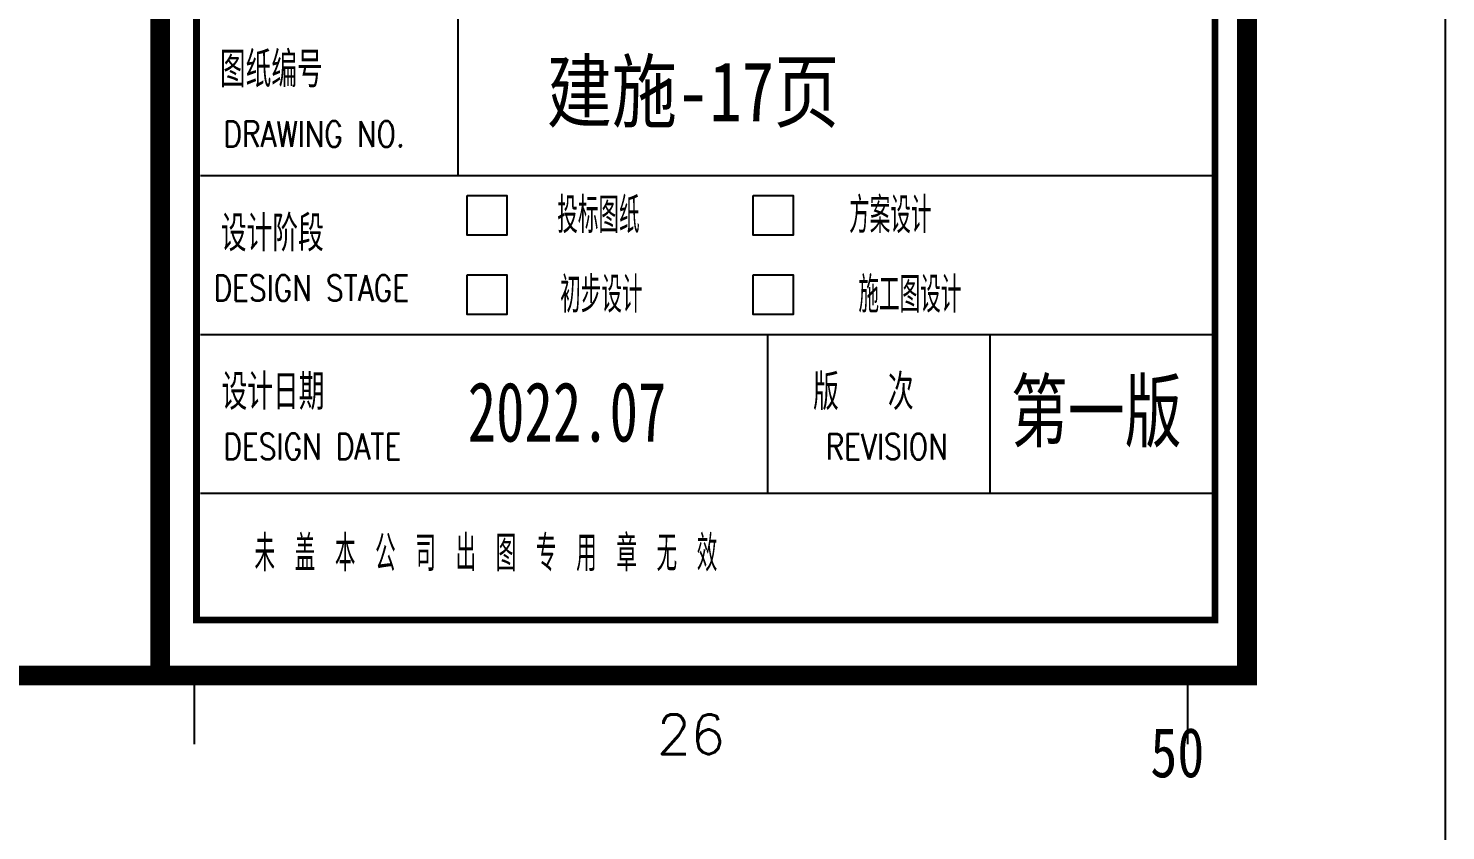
# Model space of a CAD drawing. Header units: inches. Extents: x 0 to 508000, y 0 to 738838.
# Drawn here: x 504433 to 508000, y 270521 to 272540 of the extents above; entities that cross this region are included whole.
import ezdxf
from ezdxf.enums import TextEntityAlignment as Align

# ---------------------------------------------------------------- set-up
doc = ezdxf.new("R2010")
doc.units = ezdxf.units.IN
doc.header["$LTSCALE"] = 1000
doc.header["$MEASUREMENT"] = 0
for name, color, linetype, true_color in [('TK', 7, 'Continuous', 0xffffff), ('TK-TEXT', 4, 'Continuous', 0x00ffff), ('ZG-图号', 2, 'Continuous', 0xffff00), ('ZG-图框层', 4, 'Continuous', 0x00ffff), ('ZG-比例', 140, 'Continuous', 0x00bfff)]:
    doc.layers.add(name, color=color, linetype=linetype, true_color=true_color)
doc.styles.add('-宋体', font='simsun.ttc', dxfattribs={"height": 0.2, "bigfont": 'gbcbig.shx'})
doc.styles.add('CCIAD-图框(可变字)', font='simhei.ttf', dxfattribs={"height": 0.2, "bigfont": 'gbcbig.shx'})
doc.styles.add('ISOCP', font='txt.shx', dxfattribs={"height": 0.2, "bigfont": 'gbcbig.shx'})
doc.styles.add('基本字体', font='simplex.shx', dxfattribs={"height": 0.2, "bigfont": 'gbcbig.shx'})
doc.styles.add('宋体-TK', font='simsun.ttc', dxfattribs={"height": 0.2, "bigfont": 'gbcbig.shx'})

# ---------------------------------------------------------------- blocks, each defined once
blk = doc.blocks.new('DAnoyomous22546')
at = {"layer": 'TK', "style": '基本字体'}
blk.add_text('图纸编号', height=90, dxfattribs=at).set_placement((504914.5, 272391.7))
at = {"layer": 'TK', "style": '基本字体', "width": 0.8}
blk.add_text('DRAWING NO.', height=64.998, dxfattribs=at).set_placement((504923.3, 272241.7))
blk = doc.blocks.new('DAnoyomous22549')
at = {"layer": 'TK', "style": '基本字体'}
blk.add_text('设计阶段', height=90, dxfattribs=at).set_placement((504917, 271979))
at = {"layer": 'TK', "style": '基本字体', "width": 0.8}
blk.add_text('DESIGN STAGE', height=64.998, dxfattribs=at).set_placement((504898.5, 271854))
blk = doc.blocks.new('DAnoyomous22552')
at = {"layer": 'TK', "style": '基本字体'}
blk.add_text('设计日期', height=90, dxfattribs=at).set_placement((504918.8, 271580))
at = {"layer": 'TK', "style": '基本字体', "width": 0.8}
blk.add_text('DESIGN DATE', height=65.014, dxfattribs=at).set_placement((504923.2, 271455))
blk = doc.blocks.new('DAnoyomous22558')
at = {"layer": 'TK', "style": '基本字体'}
blk.add_text('版  次', height=90, dxfattribs=at).set_placement((506407.8, 271579.8))
at = {"layer": 'TK', "style": '基本字体', "width": 0.8}
blk.add_text('REVISION', height=65, dxfattribs=at).set_placement((506439, 271454.8))

msp = doc.modelspace()

# ---------------------------------------------------------------- linework, layer by layer
at = {"layer": 'TK', "lineweight": -3}
for p, q in [((505513.3, 272969.8), (505513.3, 272169.8)), ((504865.9, 272169.8), (507419.3, 272169.8)), ((504965.9, 272169.8), (507419.3, 272169.8)), ((504965.9, 272169.8), (507419.3, 272169.8)), ((504965.9, 272169.8), (507419.3, 272169.8)), ((504965.9, 272169.8), (507419.3, 272169.8)), ((504865.9, 271769.8), (507419.3, 271769.8)), ((504965.9, 271769.8), (507419.3, 271769.8)), ((506292.9, 271769.8), (506292.9, 271369.8)), ((506852.5, 271769.8), (506852.5, 271369.8)), ((504865.9, 271369.8), (507419.3, 271369.8)), ((504965.9, 271369.8), (506965.9, 271369.8)), ((504850, 270934.1), (504850, 270738.4)), ((507350, 270934.1), (507350, 270738.4))]:
    msp.add_line(p, q, dxfattribs=at)
at = {"layer": 'TK', "lineweight": -3, "const_width": 50}
msp.add_lwpolyline([(504764.3, 270911.3), (504764.3, 311938.4)], dxfattribs=at)
at = {"layer": 'TK', "lineweight": -3}
msp.add_lwpolyline([(504764.3, 270911.3), (507500, 270911.3), (507500, 311938.4)], dxfattribs=at)
at = {"layer": 'TK', "lineweight": -3, "const_width": 17.3}
msp.add_lwpolyline([(504855.9, 279658.3), (507419.3, 279658.3), (507419.3, 271051.1), (504855.9, 271051.1)], close=True, dxfattribs=at)
at = {"layer": 'TK', "lineweight": -3}
for points in [[(505537.2, 272119.8), (505637.2, 272119.8), (505637.2, 272019.8), (505537.2, 272019.8)], [(506257.3, 272119.8), (506357.3, 272119.8), (506357.3, 272019.8), (506257.3, 272019.8)], [(505537.2, 271919.8), (505637.2, 271919.8), (505637.2, 271819.8), (505537.2, 271819.8)], [(506257.3, 271919.8), (506357.3, 271919.8), (506357.3, 271819.8), (506257.3, 271819.8)]]:
    msp.add_lwpolyline(points, close=True, dxfattribs=at)
at = {"layer": 'ZG-图框层', "lineweight": -3}
msp.add_lwpolyline([(441100, 312438.4), (441100, 270388.4), (508000, 270388.4), (508000, 312438.4)], close=True, dxfattribs=at)
at = {"layer": 'ZG-图框层', "lineweight": -3, "const_width": 50}
msp.add_lwpolyline([(442350, 270911.3), (442350, 311938.4), (507500, 311938.4), (507500, 270911.3)], close=True, dxfattribs=at)

# ---------------------------------------------------------------- block references
at = {"layer": 'TK'}
for name in ['DAnoyomous22546', 'DAnoyomous22549', 'DAnoyomous22552', 'DAnoyomous22558']:
    msp.add_blockref(name, (0, 0), dxfattribs=at)

# ---------------------------------------------------------------- texts
at = {"layer": 'TK', "style": '基本字体', "width": 0.8}
for s, p in [('投标图纸', (505867.6, 272069.8)), ('方案设计  ', (506651.5, 272069.8)), ('初步设计', (505874.8, 271869.8)), ('施工图设计', (506651.5, 271869.8))]:
    msp.add_text(s, height=90, dxfattribs=at).set_placement(p, align=Align.MIDDLE_CENTER)
msp.add_text('未 盖 本 公 司 出 图 专 用 章 无 效', height=90, dxfattribs=at).set_placement((506166.8, 271218.7), align=Align.MIDDLE_RIGHT)
at = {"layer": 'TK', "style": 'ISOCP'}
msp.add_text('26', height=100, dxfattribs=at).set_placement((506100, 270763.4), align=Align.MIDDLE_CENTER)
at = {"layer": 'TK-TEXT', "style": 'CCIAD-图框(可变字)', "width": 0.7}
for tag, p, s in [('第一版', (506905.8, 271502.1), '第一版'), ('2022.07', (505538.5, 271500.1), '2022.07')]:
    msp.add_attdef(tag, p, s, height=150, dxfattribs=at)
at = {"layer": 'ZG-图号', "style": '-宋体', "width": 0.8}
msp.add_text('建施-17页 ', height=150, dxfattribs=at).set_placement((506146.4, 272381.4), align=Align.MIDDLE_CENTER)
at = {"layer": 'ZG-比例', "style": '宋体-TK', "width": 0.8}
msp.add_text('50', height=125, dxfattribs=at).set_placement((507256.6, 270655))

doc.saveas('drawing.dxf')
